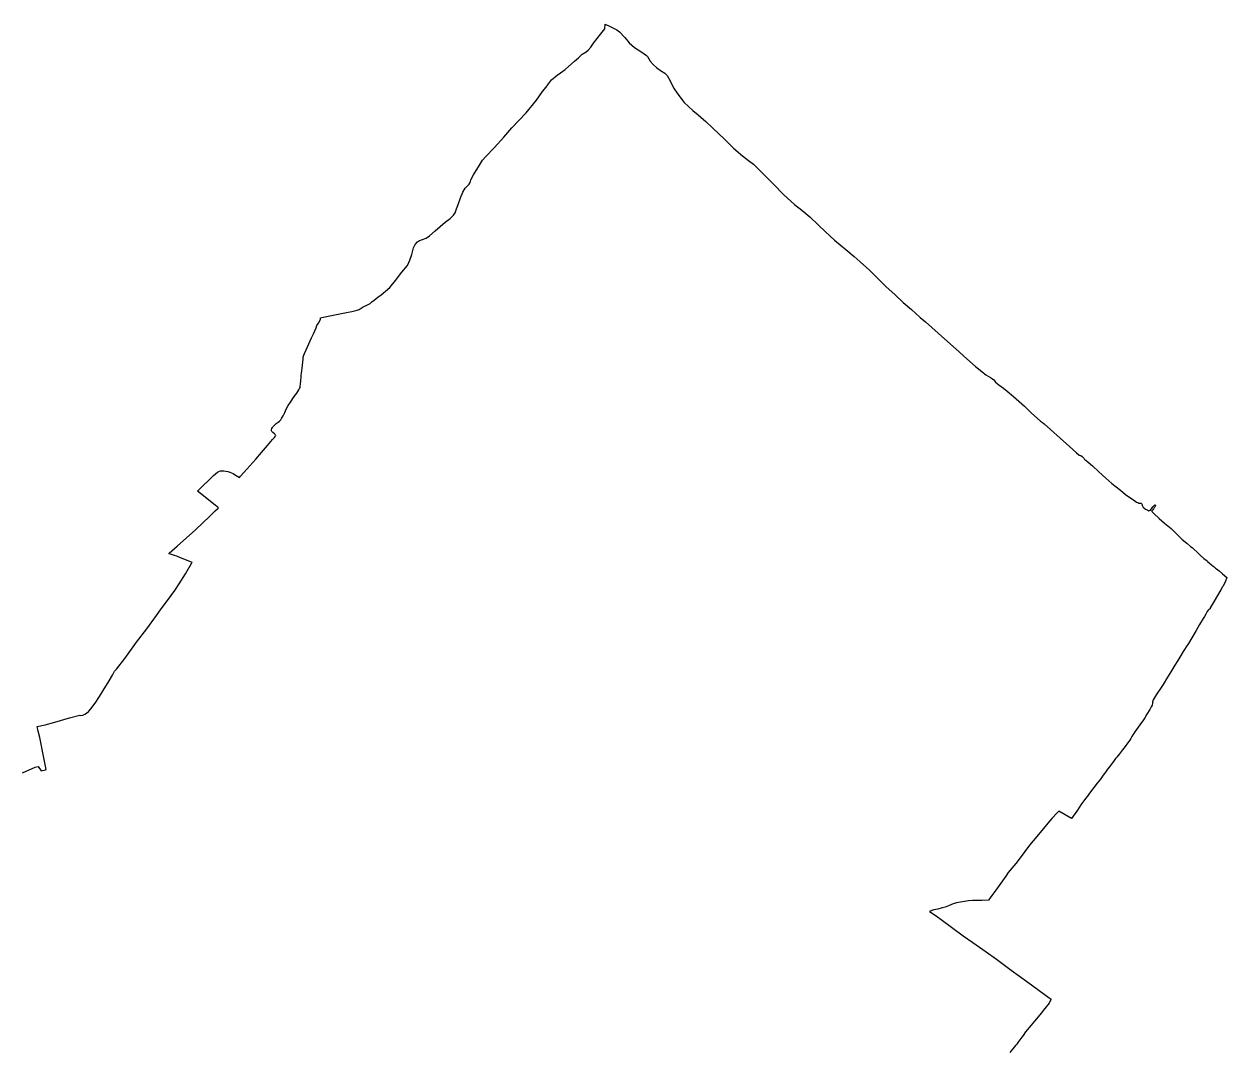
# Model space of a CAD drawing. Header units: metres. Extents: x 245125 to 394351, y 270578 to 4233311.
# Drawn here: x 278048 to 282051, y 4224960 to 4228363 of the extents above; entities that cross this region are included whole.
import ezdxf
from ezdxf.lldxf.tags import DXFTag

# ---------------------------------------------------------------- set-up
doc = ezdxf.new("R2010")
doc.units = ezdxf.units.M
doc.layers.add('ASTOTA', color=7, linetype='Continuous')
doc.layers.add('ΟΡΙΑ ΟΤΑ', color=7, linetype='Continuous')
tags = doc.linetypes.add('HIDDEN', pattern=[0.375, 0.25, -0.125]).pattern_tags.tags
tags[6:7] = [DXFTag(74, 4), DXFTag(75, 0), DXFTag(340, '0'), DXFTag(46, 1.0), DXFTag(50, 0.0), DXFTag(44, 0.0), DXFTag(45, 0.0)]
tags[4:5] = [DXFTag(74, 4), DXFTag(75, 0), DXFTag(340, '0'), DXFTag(46, 1.0), DXFTag(50, 0.0), DXFTag(44, 0.0), DXFTag(45, 0.0)]

msp = doc.modelspace()

# ---------------------------------------------------------------- linework, layer by layer
at = {"layer": 'ASTOTA', "color": 253, "linetype": 'HIDDEN', "ltscale": 300}
msp.add_lwpolyline([(278043.4, 4225869.3), (278085.6, 4225889.1), (278095.2, 4225890.4), (278105.5, 4225876.3), (278120.1, 4225880.1), (278122.4, 4225880.6), (278110.3, 4225941.7), (278104.7, 4225970.3), (278101.1, 4225987.3), (278095.6, 4226009.1), (278091.8, 4226023.9), (278118.2, 4226029.7), (278150.6, 4226038.9), (278200, 4226052.5), (278233.6, 4226062.2), (278236.6, 4226061), (278243.9, 4226062.4), (278250.9, 4226064.9), (278256.7, 4226068.3), (278262.7, 4226074.3), (278264, 4226075.7), (278270.8, 4226083.1), (278284.9, 4226101.6), (278299.5, 4226123.8), (278311.4, 4226143.6), (278331.2, 4226176.4), (278342.8, 4226195.6), (278349.2, 4226208.9), (278356.2, 4226215.3), (278383.8, 4226250.7), (278422.3, 4226304.5), (278457, 4226349.4), (278489, 4226393.5), (278491.7, 4226397.3), (278508.6, 4226420.8), (278525.8, 4226443.2), (278550, 4226476.7), (278565.1, 4226498.8), (278585.3, 4226532), (278607.1, 4226569.2), (278607.9, 4226570.7), (278594.2, 4226575.9), (278569.2, 4226586.1), (278557.1, 4226591), (278548.9, 4226593.7), (278539.2, 4226596.6), (278530.9, 4226599.1), (278531.9, 4226600.9), (278558.1, 4226624.1), (278619.1, 4226679), (278666.2, 4226724.1), (278684.4, 4226742.1), (278693.1, 4226750.2), (278695.4, 4226752.7), (278684, 4226761.6), (278635.3, 4226799.8), (278625.7, 4226808.1), (278644.1, 4226826.3), (278661.9, 4226843.4), (278679.4, 4226859.5), (278691.9, 4226870.7), (278698.5, 4226874.2), (278702.1, 4226875.5), (278707.2, 4226875.8), (278713.5, 4226875.7), (278719.9, 4226874.9), (278726.2, 4226873.5), (278733.5, 4226871.3), (278739.3, 4226868.7), (278744.1, 4226866.3), (278749.2, 4226863.2), (278754.5, 4226859.8), (278765, 4226852.9), (278769.2, 4226857.7), (278789.9, 4226881.1), (278820.3, 4226914.6), (278838.2, 4226936.6), (278858.5, 4226960.1), (278875.5, 4226980.1), (278881.4, 4226986.1), (278884.5, 4226989.7), (278885.7, 4226991.7), (278886, 4226992.7), (278885.6, 4226994.7), (278884, 4226996.9), (278881.8, 4226998.5), (278876.8, 4227003.5), (278873.5, 4227006.1), (278872.2, 4227009), (278872, 4227012.3), (278873, 4227016.3), (278875.3, 4227019.8), (278876.9, 4227022.1), (278882.1, 4227027.6), (278887.4, 4227032.6), (278894.5, 4227038), (278898.8, 4227041.2), (278901, 4227043), (278902.5, 4227045.4), (278905.3, 4227049.4), (278910.6, 4227058.5), (278915.8, 4227070.2), (278920.4, 4227080.5), (278927.4, 4227093), (278935.1, 4227104.6), (278947.3, 4227123.2), (278955.9, 4227134.2), (278962.9, 4227145.4), (278965.3, 4227149.4), (278966.9, 4227153.3), (278967.8, 4227157.6), (278968.5, 4227164.4), (278970, 4227176.7), (278970.1, 4227187), (278970.9, 4227194.5), (278971.7, 4227201.2), (278973.2, 4227208.5), (278974.2, 4227217.1), (278976.4, 4227237.8), (278977.1, 4227247.6), (278977.3, 4227253.8), (278979.1, 4227260.2), (278982.1, 4227266.1), (278986.9, 4227278), (279004.8, 4227317.9), (279011.4, 4227331.6), (279020.8, 4227351.1), (279023.3, 4227359), (279028.5, 4227366.8), (279033.2, 4227374.9), (279034.6, 4227380.1), (279034.9, 4227384.5), (279039.6, 4227385.7), (279077.3, 4227393.7), (279099.3, 4227398.6), (279126.9, 4227403.4), (279139.7, 4227406.3), (279148.5, 4227408.2), (279156.9, 4227410.4), (279163.2, 4227413.1), (279170.7, 4227416.8), (279177.5, 4227421.2), (279189, 4227426.7), (279200, 4227432.6), (279206.3, 4227437.7), (279213.2, 4227444), (279225.4, 4227453.5), (279236.7, 4227461.5), (279265.3, 4227485.8), (279284.8, 4227508.8), (279305.9, 4227536.7), (279324, 4227559.7), (279332.5, 4227577.4), (279338.8, 4227595.3), (279344.7, 4227617.9), (279350.4, 4227629.5), (279357.8, 4227638.1), (279363.9, 4227642), (279374.5, 4227645.4), (279387, 4227650), (279397.7, 4227657.9), (279416.5, 4227674.6), (279449.8, 4227703), (279466, 4227716.2), (279477.9, 4227726.7), (279483.2, 4227734.4), (279487.4, 4227747.5), (279492.8, 4227761.8), (279500.7, 4227784.3), (279509.1, 4227803), (279516.1, 4227816.9), (279522.7, 4227823.3), (279529.4, 4227830), (279532.8, 4227835.3), (279535, 4227844.3), (279544.1, 4227861.1), (279564, 4227893.1), (279574.2, 4227909.5), (279585.2, 4227922.7), (279612.6, 4227951.2), (279645.5, 4227986.5), (279671.6, 4228017.6), (279718.9, 4228068.1), (279754.3, 4228109.8), (279773.8, 4228138.1), (279785.6, 4228153.1), (279793.5, 4228163.6), (279803.3, 4228177.2), (279822.3, 4228192.5), (279833.2, 4228200.6), (279849.1, 4228212.4), (279880.3, 4228239.7), (279894, 4228250.5), (279906.1, 4228263.3), (279918.6, 4228271.1), (279925.8, 4228275.9), (279934.3, 4228285.8), (279944, 4228300.1), (279967.9, 4228330.6), (279980.7, 4228347.4), (279980.9, 4228347.7), (279981.9, 4228363.3), (279999.1, 4228354.6), (280020.8, 4228343.9), (280030.2, 4228337.3), (280048.1, 4228318.6), (280062.2, 4228301.1), (280079.9, 4228285.5), (280104.6, 4228269.2), (280119.4, 4228258.9), (280122.8, 4228255.2), (280132.3, 4228240), (280142.5, 4228228.4), (280153.9, 4228217.3), (280166.9, 4228209), (280181.1, 4228199.3), (280189.1, 4228192), (280198.8, 4228174.1), (280209.7, 4228150.5), (280224.2, 4228129.3), (280245.2, 4228102.2), (280259.9, 4228089.2), (280274.5, 4228075.2), (280292, 4228060.5), (280309.2, 4228045), (280317.1, 4228038.5), (280340.6, 4228017), (280379.1, 4227979.9), (280409.7, 4227950.3), (280439.2, 4227924.8), (280459.1, 4227908.9), (280476.3, 4227896.3), (280509.3, 4227863.6), (280540.9, 4227831.4), (280577, 4227794), (280612.4, 4227762.1), (280636.5, 4227744), (280663.3, 4227720.8), (280692.3, 4227694), (280714.9, 4227672.9), (280745.5, 4227643.7), (280783.4, 4227612.2), (280810.5, 4227589.6), (280831, 4227571.2), (280861.4, 4227543.6), (280894.2, 4227511.1), (280916.7, 4227489.6), (280947.2, 4227461.7), (280974.5, 4227435.9), (281001.4, 4227412.6), (281030.6, 4227385.6), (281048.4, 4227371.4), (281069.3, 4227353.1), (281111.7, 4227315.1), (281150, 4227280.2), (281185.5, 4227248.6), (281214.7, 4227222.9), (281241.4, 4227201.4), (281244.3, 4227198.1), (281248.8, 4227195), (281265.1, 4227185.8), (281271.2, 4227182), (281275.5, 4227178.1), (281278.7, 4227173.9), (281281.6, 4227170.8), (281292, 4227161.4), (281308.1, 4227150.7), (281319.9, 4227140.5), (281341, 4227123.2), (281377.9, 4227091), (281400.2, 4227068.7), (281430.9, 4227040.8), (281437.2, 4227036.1), (281442.8, 4227032), (281464.7, 4227012.8), (281496.6, 4226984.4), (281527.5, 4226956.3), (281550.9, 4226935.3), (281559.8, 4226928), (281564.8, 4226926.6), (281569.8, 4226922.7), (281575.1, 4226917.7), (281577.3, 4226913.7), (281581.6, 4226910.5), (281590, 4226904.5), (281604.5, 4226892.6), (281625.5, 4226871.8), (281648.4, 4226850.8), (281668.6, 4226833.2), (281696.8, 4226810.7), (281713.6, 4226797.2), (281728.1, 4226787), (281740.4, 4226779), (281750.7, 4226771.6), (281755.3, 4226769.9), (281758.7, 4226767.3), (281762.5, 4226767.9), (281765.6, 4226767.6), (281767, 4226766.8), (281768.1, 4226764.4), (281769.7, 4226761.7), (281769.4, 4226760.7), (281769.9, 4226757.4), (281771.6, 4226755.3), (281774.4, 4226752.8), (281780.8, 4226747.5), (281788.3, 4226744.1), (281791.8, 4226742.8), (281794, 4226743.2), (281797.3, 4226744.9), (281802.6, 4226752.2), (281805.2, 4226756), (281807.6, 4226758.6), (281810.7, 4226761), (281812.3, 4226762.2), (281813.7, 4226761.4), (281813.7, 4226760.1), (281812.7, 4226757.8), (281811.8, 4226755.7), (281810.6, 4226753.9), (281809.2, 4226751.9), (281808.5, 4226750.7), (281807.1, 4226748.5), (281804.9, 4226746.1), (281802.6, 4226743.8), (281801.9, 4226741.8), (281801.8, 4226740.6), (281807.6, 4226733), (281825.5, 4226716.6), (281843.2, 4226701.1), (281865.3, 4226683.3), (281885, 4226664.3), (281902.2, 4226647.3), (281917.5, 4226634.2), (281929.9, 4226623.7), (281936, 4226619.7), (281956.5, 4226599.9), (281963, 4226593.8), (281974.9, 4226583.7), (281981.9, 4226577.7), (281985, 4226575.7), (281985.3, 4226576.3), (281986.1, 4226576), (281986.3, 4226575), (281986.2, 4226574.1), (281993, 4226568.1), (281999.1, 4226563.1), (281999.8, 4226562.6), (282005.7, 4226558.3), (282008.6, 4226555.7), (282013.4, 4226551.5), (282016.4, 4226549.3), (282025.4, 4226542.8), (282036.9, 4226532.5), (282051.4, 4226520.8), (282045.7, 4226504.6), (282037.9, 4226490.6), (282037, 4226489.2), (282030.9, 4226479.5), (282008.6, 4226441.9), (281995.3, 4226418.8), (281995.6, 4226416.8), (281996.1, 4226415.5), (281991.6, 4226413.5), (281989, 4226411.1), (281985.9, 4226406.7), (281981.1, 4226398.2), (281976.7, 4226390.1), (281972.5, 4226383.9), (281960.4, 4226363.3), (281949, 4226343.9), (281923.5, 4226300.8), (281916, 4226289), (281910.5, 4226280.5), (281906, 4226273.7), (281895.1, 4226255.2), (281887.7, 4226243.6), (281878.5, 4226228.9), (281868.1, 4226212), (281860.9, 4226200.2), (281853.4, 4226187.9), (281839, 4226164.4), (281832.6, 4226154.5), (281816.4, 4226129.2), (281809.4, 4226118.6), (281806.3, 4226113.3), (281804.2, 4226105.5), (281803.9, 4226101.3), (281802.6, 4226095.5), (281799.6, 4226089.3), (281795.1, 4226080.7), (281785.2, 4226065.3), (281778, 4226053.5), (281771.4, 4226043.3), (281767.3, 4226037.3), (281756.4, 4226022.4), (281744.9, 4226006.3), (281741.2, 4226001.2), (281737.8, 4225995.9), (281734.6, 4225990.5), (281731.2, 4225984.5), (281727.9, 4225979.1), (281724.8, 4225974.5), (281720.7, 4225968.3), (281712.5, 4225957.4), (281703.7, 4225946), (281693.5, 4225933.2), (281685.1, 4225922.2), (281680.9, 4225917.1), (281676.1, 4225911), (281660.2, 4225889.4), (281654.3, 4225881.8), (281646.8, 4225871.8), (281639.5, 4225861.8), (281630.2, 4225849.3), (281619.6, 4225835.4), (281594.6, 4225802.6), (281586.9, 4225792), (281581.2, 4225784.5), (281575.2, 4225776.5), (281565.3, 4225762.9), (281553.7, 4225745.8), (281533.7, 4225717.4), (281491.5, 4225742.7), (281486.6, 4225737), (281468.6, 4225717.4), (281455.1, 4225702.7), (281446.5, 4225691), (281406.4, 4225643.9), (281394.4, 4225628.7), (281363.6, 4225586.9), (281349.4, 4225568.2), (281323.9, 4225537.8), (281315.2, 4225525.8), (281282.4, 4225479.5), (281269.4, 4225460.9), (281258.1, 4225446.1), (281235.9, 4225445.1), (281218.9, 4225445.2), (281205, 4225444.7), (281191.4, 4225443.4), (281151.2, 4225436.5), (281140.9, 4225433.6), (281124.9, 4225427.4), (281114.1, 4225422.9), (281104.1, 4225420.1), (281089.6, 4225415.7), (281076, 4225413.2), (281069.1, 4225411.8), (281062.1, 4225407.6), (281074, 4225400), (281088, 4225390.4), (281100.3, 4225381.5), (281173.7, 4225327.2), (281206.2, 4225304.9), (281249.8, 4225273.6), (281284.1, 4225249), (281333.4, 4225212.4), (281388.6, 4225173), (281460.2, 4225120.8), (281466.3, 4225116.3), (281464.7, 4225112.7), (281459.3, 4225103.2), (281445.4, 4225085.2), (281428.5, 4225063.8), (281410.8, 4225042.6), (281399.6, 4225029.3), (281381.2, 4225006.9), (281372.9, 4224995.7), (281368.4, 4224989.7), (281356.1, 4224971.9), (281352, 4224966.7), (281348.1, 4224961.8), (281329.4, 4224938.6)], dxfattribs=at)
at = {"layer": 'ΟΡΙΑ ΟΤΑ'}
msp.add_lwpolyline([(278043.4, 4225869.3), (278085.6, 4225889.1), (278095.2, 4225890.4), (278105.5, 4225876.3), (278120.1, 4225880.1), (278122.4, 4225880.6), (278110.3, 4225941.7), (278104.7, 4225970.3), (278101.1, 4225987.3), (278095.6, 4226009.1), (278091.8, 4226023.9), (278118.2, 4226029.7), (278150.6, 4226038.9), (278200, 4226052.5), (278233.6, 4226062.2), (278236.6, 4226061), (278243.9, 4226062.4), (278250.9, 4226064.9), (278256.7, 4226068.3), (278262.7, 4226074.3), (278264, 4226075.7), (278270.8, 4226083.1), (278284.9, 4226101.6), (278299.5, 4226123.8), (278311.4, 4226143.6), (278331.2, 4226176.4), (278342.8, 4226195.6), (278349.2, 4226208.9), (278356.2, 4226215.3), (278383.8, 4226250.7), (278422.3, 4226304.5), (278457, 4226349.4), (278489, 4226393.5), (278491.7, 4226397.3), (278508.6, 4226420.8), (278525.8, 4226443.2), (278550, 4226476.7), (278565.1, 4226498.8), (278585.3, 4226532), (278607.1, 4226569.2), (278607.9, 4226570.7), (278594.2, 4226575.9), (278569.2, 4226586.1), (278557.1, 4226591), (278548.9, 4226593.7), (278539.2, 4226596.6), (278530.9, 4226599.1), (278531.9, 4226600.9), (278558.1, 4226624.1), (278619.1, 4226679), (278666.2, 4226724.1), (278684.4, 4226742.1), (278693.1, 4226750.2), (278695.4, 4226752.7), (278684, 4226761.6), (278635.3, 4226799.8), (278625.7, 4226808.1), (278644.1, 4226826.3), (278661.9, 4226843.4), (278679.4, 4226859.5), (278691.9, 4226870.7), (278698.5, 4226874.2), (278702.1, 4226875.5), (278707.2, 4226875.8), (278713.5, 4226875.7), (278719.9, 4226874.9), (278726.2, 4226873.5), (278733.5, 4226871.3), (278739.3, 4226868.7), (278744.1, 4226866.3), (278749.2, 4226863.2), (278754.5, 4226859.8), (278765, 4226852.9), (278769.2, 4226857.7), (278789.9, 4226881.1), (278820.3, 4226914.6), (278838.2, 4226936.6), (278858.5, 4226960.1), (278875.5, 4226980.1), (278881.4, 4226986.1), (278884.5, 4226989.7), (278885.7, 4226991.7), (278886, 4226992.7), (278885.6, 4226994.7), (278884, 4226996.9), (278881.8, 4226998.5), (278876.8, 4227003.5), (278873.5, 4227006.1), (278872.2, 4227009), (278872, 4227012.3), (278873, 4227016.3), (278875.3, 4227019.8), (278876.9, 4227022.1), (278882.1, 4227027.6), (278887.4, 4227032.6), (278894.5, 4227038), (278898.8, 4227041.2), (278901, 4227043), (278902.5, 4227045.4), (278905.3, 4227049.4), (278910.6, 4227058.5), (278915.8, 4227070.2), (278920.4, 4227080.5), (278927.4, 4227093), (278935.1, 4227104.6), (278947.3, 4227123.2), (278955.9, 4227134.2), (278962.9, 4227145.4), (278965.3, 4227149.4), (278966.9, 4227153.3), (278967.8, 4227157.6), (278968.5, 4227164.4), (278970, 4227176.7), (278970.1, 4227187), (278970.9, 4227194.5), (278971.7, 4227201.2), (278973.2, 4227208.5), (278974.2, 4227217.1), (278976.4, 4227237.8), (278977.1, 4227247.6), (278977.3, 4227253.8), (278979.1, 4227260.2), (278982.1, 4227266.1), (278986.9, 4227278), (279004.8, 4227317.9), (279011.4, 4227331.6), (279020.8, 4227351.1), (279023.3, 4227359), (279028.5, 4227366.8), (279033.2, 4227374.9), (279034.6, 4227380.1), (279034.9, 4227384.5), (279039.6, 4227385.7), (279077.3, 4227393.7), (279099.3, 4227398.6), (279126.9, 4227403.4), (279139.7, 4227406.3), (279148.5, 4227408.2), (279156.9, 4227410.4), (279163.2, 4227413.1), (279170.7, 4227416.8), (279177.5, 4227421.2), (279189, 4227426.7), (279200, 4227432.6), (279206.3, 4227437.7), (279213.2, 4227444), (279225.4, 4227453.5), (279236.7, 4227461.5), (279265.3, 4227485.8), (279284.8, 4227508.8), (279305.9, 4227536.7), (279324, 4227559.7), (279332.5, 4227577.4), (279338.8, 4227595.3), (279344.7, 4227617.9), (279350.4, 4227629.5), (279357.8, 4227638.1), (279363.9, 4227642), (279374.5, 4227645.4), (279387, 4227650), (279397.7, 4227657.9), (279416.5, 4227674.6), (279449.8, 4227703), (279466, 4227716.2), (279477.9, 4227726.7), (279483.2, 4227734.4), (279487.4, 4227747.5), (279492.8, 4227761.8), (279500.7, 4227784.3), (279509.1, 4227803), (279516.1, 4227816.9), (279522.7, 4227823.3), (279529.4, 4227830), (279532.8, 4227835.3), (279535, 4227844.3), (279544.1, 4227861.1), (279564, 4227893.1), (279574.2, 4227909.5), (279585.2, 4227922.7), (279612.6, 4227951.2), (279645.5, 4227986.5), (279671.6, 4228017.6), (279718.9, 4228068.1), (279754.3, 4228109.8), (279773.8, 4228138.1), (279785.6, 4228153.1), (279793.5, 4228163.6), (279803.3, 4228177.2), (279822.3, 4228192.5), (279833.2, 4228200.6), (279849.1, 4228212.4), (279880.3, 4228239.7), (279894, 4228250.5), (279906.1, 4228263.3), (279918.6, 4228271.1), (279925.8, 4228275.9), (279934.3, 4228285.8), (279944, 4228300.1), (279967.9, 4228330.6), (279980.7, 4228347.4), (279980.9, 4228347.7), (279981.9, 4228363.3), (279999.1, 4228354.6), (280020.8, 4228343.9), (280030.2, 4228337.3), (280048.1, 4228318.6), (280062.2, 4228301.1), (280079.9, 4228285.5), (280104.6, 4228269.2), (280119.4, 4228258.9), (280122.8, 4228255.2), (280132.3, 4228240), (280142.5, 4228228.4), (280153.9, 4228217.3), (280166.9, 4228209), (280181.1, 4228199.3), (280189.1, 4228192), (280198.8, 4228174.1), (280209.7, 4228150.5), (280224.2, 4228129.3), (280245.2, 4228102.2), (280259.9, 4228089.2), (280274.5, 4228075.2), (280292, 4228060.5), (280309.2, 4228045), (280317.1, 4228038.5), (280340.6, 4228017), (280379.1, 4227979.9), (280409.7, 4227950.3), (280439.2, 4227924.8), (280459.1, 4227908.9), (280476.3, 4227896.3), (280509.3, 4227863.6), (280540.9, 4227831.4), (280577, 4227794), (280612.4, 4227762.1), (280636.5, 4227744), (280663.3, 4227720.8), (280692.3, 4227694), (280714.9, 4227672.9), (280745.5, 4227643.7), (280783.4, 4227612.2), (280810.5, 4227589.6), (280831, 4227571.2), (280861.4, 4227543.6), (280894.2, 4227511.1), (280916.7, 4227489.6), (280947.2, 4227461.7), (280974.5, 4227435.9), (281001.4, 4227412.6), (281030.6, 4227385.6), (281048.4, 4227371.4), (281069.3, 4227353.1), (281111.7, 4227315.1), (281150, 4227280.2), (281185.5, 4227248.6), (281214.7, 4227222.9), (281241.4, 4227201.4), (281244.3, 4227198.1), (281248.8, 4227195), (281265.1, 4227185.8), (281271.2, 4227182), (281275.5, 4227178.1), (281278.7, 4227173.9), (281281.6, 4227170.8), (281292, 4227161.4), (281308.1, 4227150.7), (281319.9, 4227140.5), (281341, 4227123.2), (281377.9, 4227091), (281400.2, 4227068.7), (281430.9, 4227040.8), (281437.2, 4227036.1), (281442.8, 4227032), (281464.7, 4227012.8), (281496.6, 4226984.4), (281527.5, 4226956.3), (281550.9, 4226935.3), (281559.8, 4226928), (281564.8, 4226926.6), (281569.8, 4226922.7), (281575.1, 4226917.7), (281577.3, 4226913.7), (281581.6, 4226910.5), (281590, 4226904.5), (281604.5, 4226892.6), (281625.5, 4226871.8), (281648.4, 4226850.8), (281668.6, 4226833.2), (281696.8, 4226810.7), (281713.6, 4226797.2), (281728.1, 4226787), (281740.4, 4226779), (281750.7, 4226771.6), (281755.3, 4226769.9), (281758.7, 4226767.3), (281762.5, 4226767.9), (281765.6, 4226767.6), (281767, 4226766.8), (281768.1, 4226764.4), (281769.7, 4226761.7), (281769.4, 4226760.7), (281769.9, 4226757.4), (281771.6, 4226755.3), (281774.4, 4226752.8), (281780.8, 4226747.5), (281788.3, 4226744.1), (281791.8, 4226742.8), (281794, 4226743.2), (281797.3, 4226744.9), (281802.6, 4226752.2), (281805.2, 4226756), (281807.6, 4226758.6), (281810.7, 4226761), (281812.3, 4226762.2), (281813.7, 4226761.4), (281813.7, 4226760.1), (281812.7, 4226757.8), (281811.8, 4226755.7), (281810.6, 4226753.9), (281809.2, 4226751.9), (281808.5, 4226750.7), (281807.1, 4226748.5), (281804.9, 4226746.1), (281802.6, 4226743.8), (281801.9, 4226741.8), (281801.8, 4226740.6), (281807.6, 4226733), (281825.5, 4226716.6), (281843.2, 4226701.1), (281865.3, 4226683.3), (281885, 4226664.3), (281902.2, 4226647.3), (281917.5, 4226634.2), (281929.9, 4226623.7), (281936, 4226619.7), (281956.5, 4226599.9), (281963, 4226593.8), (281974.9, 4226583.7), (281981.9, 4226577.7), (281985, 4226575.7), (281985.3, 4226576.3), (281986.1, 4226576), (281986.3, 4226575), (281986.2, 4226574.1), (281993, 4226568.1), (281999.1, 4226563.1), (281999.8, 4226562.6), (282005.7, 4226558.3), (282008.6, 4226555.7), (282013.4, 4226551.5), (282016.4, 4226549.3), (282025.4, 4226542.8), (282036.9, 4226532.5), (282051.4, 4226520.8), (282045.7, 4226504.6), (282037.9, 4226490.6), (282037, 4226489.2), (282030.9, 4226479.5), (282008.6, 4226441.9), (281995.3, 4226418.8), (281995.6, 4226416.8), (281996.1, 4226415.5), (281991.6, 4226413.5), (281989, 4226411.1), (281985.9, 4226406.7), (281981.1, 4226398.2), (281976.7, 4226390.1), (281972.5, 4226383.9), (281960.4, 4226363.3), (281949, 4226343.9), (281923.5, 4226300.8), (281916, 4226289), (281910.5, 4226280.5), (281906, 4226273.7), (281895.1, 4226255.2), (281887.7, 4226243.6), (281878.5, 4226228.9), (281868.1, 4226212), (281860.9, 4226200.2), (281853.4, 4226187.9), (281839, 4226164.4), (281832.6, 4226154.5), (281816.4, 4226129.2), (281809.4, 4226118.6), (281806.3, 4226113.3), (281804.2, 4226105.5), (281803.9, 4226101.3), (281802.6, 4226095.5), (281799.6, 4226089.3), (281795.1, 4226080.7), (281785.2, 4226065.3), (281778, 4226053.5), (281771.4, 4226043.3), (281767.3, 4226037.3), (281756.4, 4226022.4), (281744.9, 4226006.3), (281741.2, 4226001.2), (281737.8, 4225995.9), (281734.6, 4225990.5), (281731.2, 4225984.5), (281727.9, 4225979.1), (281724.8, 4225974.5), (281720.7, 4225968.3), (281712.5, 4225957.4), (281703.7, 4225946), (281693.5, 4225933.2), (281685.1, 4225922.2), (281680.9, 4225917.1), (281676.1, 4225911), (281660.2, 4225889.4), (281654.3, 4225881.8), (281646.8, 4225871.8), (281639.5, 4225861.8), (281630.2, 4225849.3), (281619.6, 4225835.4), (281594.6, 4225802.6), (281586.9, 4225792), (281581.2, 4225784.5), (281575.2, 4225776.5), (281565.3, 4225762.9), (281553.7, 4225745.8), (281533.7, 4225717.4), (281491.5, 4225742.7), (281486.6, 4225737), (281468.6, 4225717.4), (281455.1, 4225702.7), (281446.5, 4225691), (281406.4, 4225643.9), (281394.4, 4225628.7), (281363.6, 4225586.9), (281349.4, 4225568.2), (281323.9, 4225537.8), (281315.2, 4225525.8), (281282.4, 4225479.5), (281269.4, 4225460.9), (281258.1, 4225446.1), (281235.9, 4225445.1), (281218.9, 4225445.2), (281205, 4225444.7), (281191.4, 4225443.4), (281151.2, 4225436.5), (281140.9, 4225433.6), (281124.9, 4225427.4), (281114.1, 4225422.9), (281104.1, 4225420.1), (281089.6, 4225415.7), (281076, 4225413.2), (281069.1, 4225411.8), (281062.1, 4225407.6), (281074, 4225400), (281088, 4225390.4), (281100.3, 4225381.5), (281173.7, 4225327.2), (281206.2, 4225304.9), (281249.8, 4225273.6), (281284.1, 4225249), (281333.4, 4225212.4), (281388.6, 4225173), (281460.2, 4225120.8), (281466.3, 4225116.3), (281464.7, 4225112.7), (281459.3, 4225103.2), (281445.4, 4225085.2), (281428.5, 4225063.8), (281410.8, 4225042.6), (281399.6, 4225029.3), (281381.2, 4225006.9), (281372.9, 4224995.7), (281368.4, 4224989.7), (281356.1, 4224971.9), (281352, 4224966.7), (281348.1, 4224961.8), (281329.4, 4224938.6)], dxfattribs=at)

doc.saveas('drawing.dxf')
